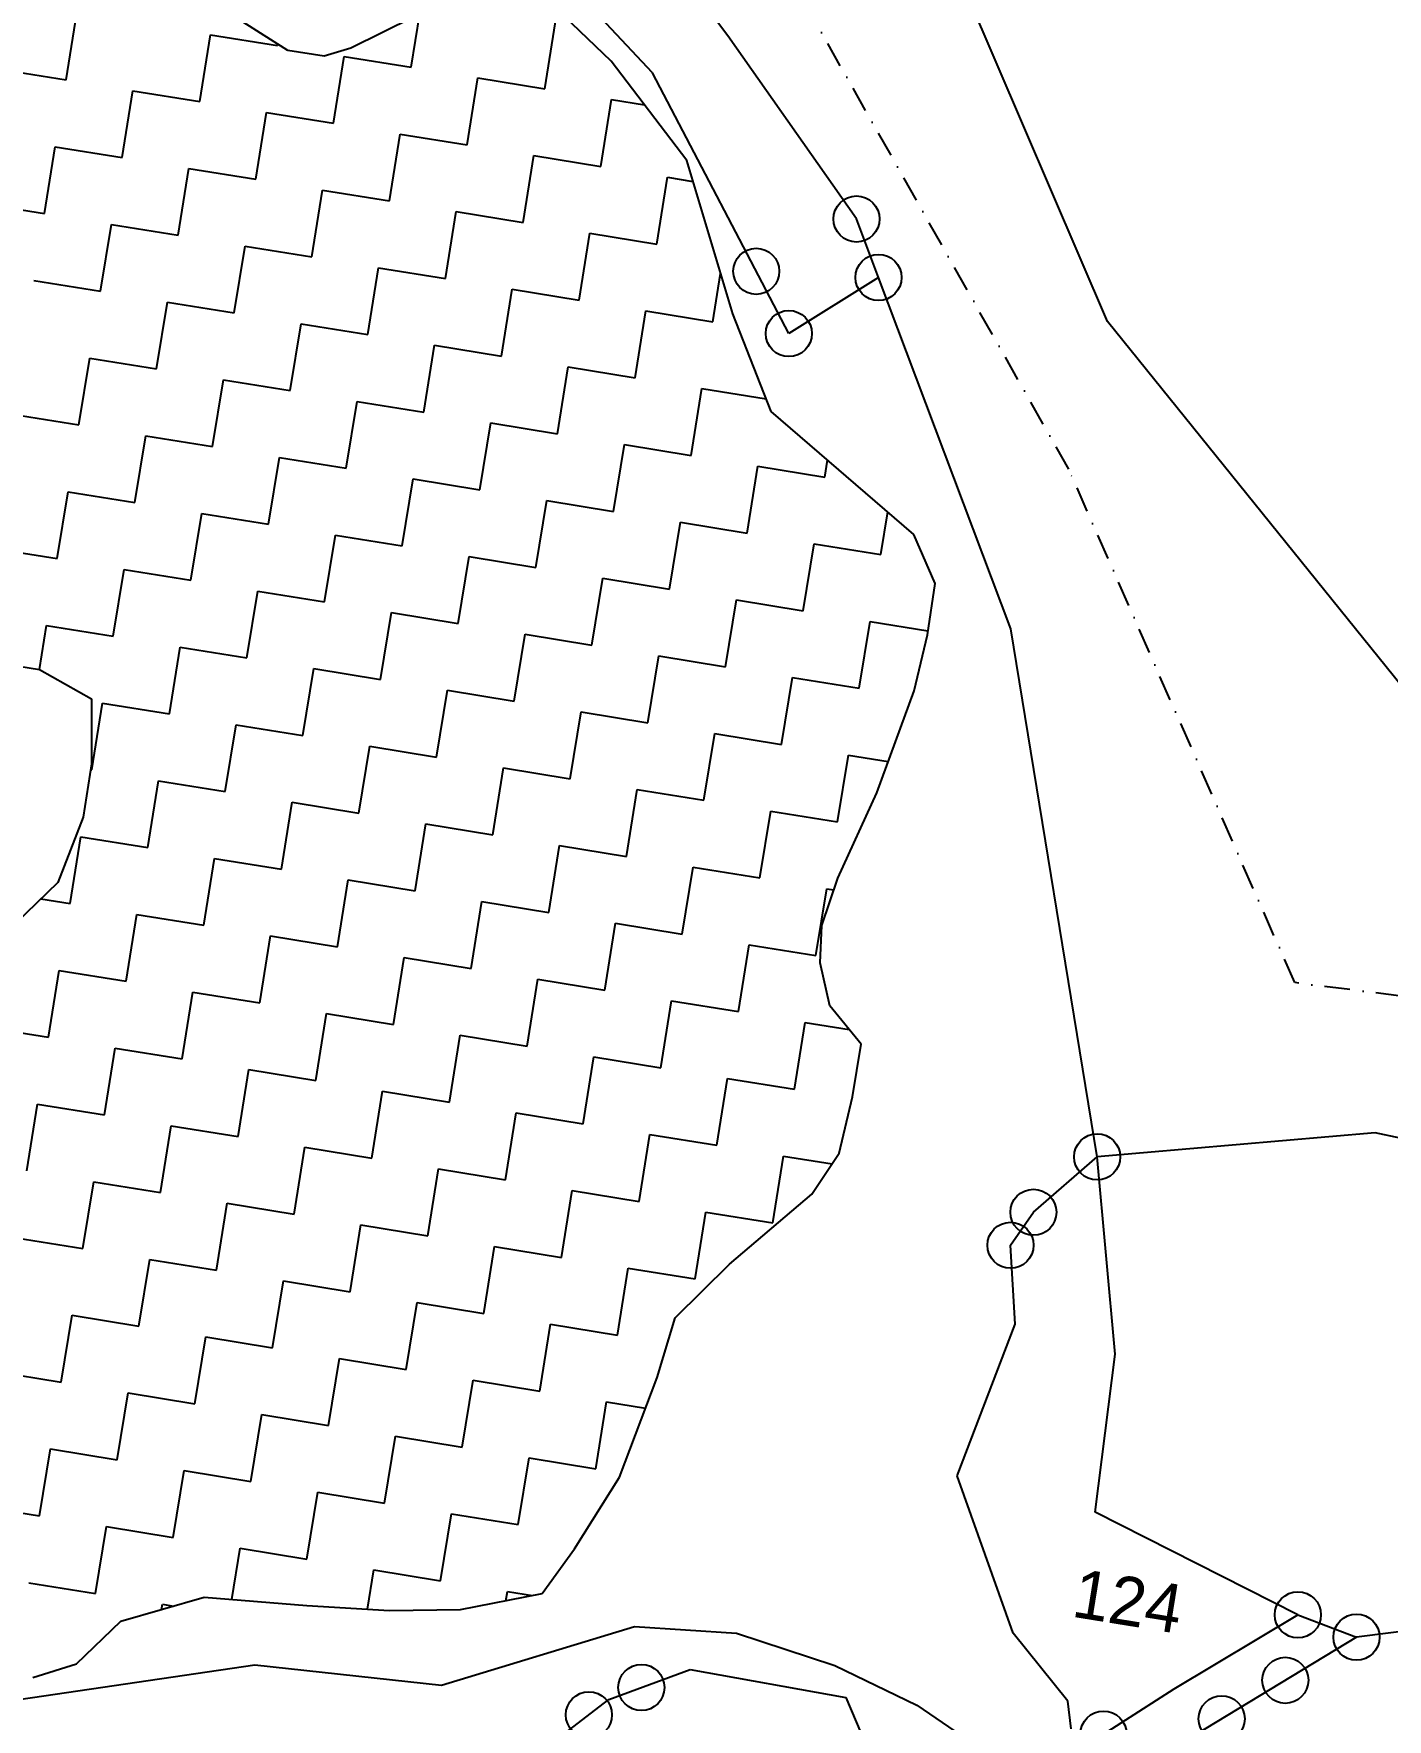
# Model space of a CAD drawing. Header units: metres. Extents: x 318079 to 324759, y 1863980 to 1868406.
# Drawn here: x 320038 to 320303.5, y 1867672.5 to 1868003 of the extents above; entities that cross this region are included whole.
import ezdxf

# ---------------------------------------------------------------- set-up
doc = ezdxf.new("R2010")
doc.units = ezdxf.units.M
doc.linetypes.add('DASHDOT', pattern=[1, 0.5, -0.25, 0, -0.25])
for name, color, linetype in [('LINE_WATER', 4, 'Continuous'), ('POLY_HATCH', 12, 'Continuous'), ('POLY_PARCEL', 6, 'Continuous'), ('POLY_WATER', 4, 'Continuous'), ('TEXT_PARCEL', 7, 'Continuous'), ('V_BOUND_STREAM_LINE', 7, 'DASHDOT')]:
    doc.layers.add(name, color=color, linetype=linetype)
doc.styles.add('TEXT_MAP', font='')
doc.styles.get('TEXT_MAP').set_extended_font_data('Kruti Dev 050')

msp = doc.modelspace()

# ---------------------------------------------------------------- linework, layer by layer
for centre in [(320199.39, 1867966.68), (320179.73, 1867956.42), (320203.71, 1867955.22), (320186.12, 1867944.21), (320246.58, 1867782.76), (320234.08, 1867771.9), (320229.58, 1867765.43), (320285.95, 1867692.96), (320297.45, 1867688.57), (320283.48, 1867680.12), (320157.2, 1867678.71), (320146.91, 1867673.35), (320271, 1867672.58), (320247.82, 1867669.57)]:
    msp.add_circle(centre, 4.52)
at = {"layer": 'LINE_WATER'}
for p, q in [((320234.08, 1867771.9), (320246.58, 1867782.76)), ((320229.58, 1867765.43), (320234.08, 1867771.9)), ((320230.53, 1867749.96), (320229.58, 1867765.43)), ((320219.14, 1867720.22), (320230.53, 1867749.96)), ((320230.12, 1867689.36), (320219.14, 1867720.22)), ((320118.02, 1867679.18), (320155.83, 1867690.68)), ((320155.83, 1867690.68), (320175.88, 1867689.39)), ((320175.88, 1867689.39), (320195.11, 1867683.02)), ((320240.82, 1867676.06), (320230.12, 1867689.36)), ((320022.2, 1867674.48), (320081.41, 1867683.14)), ((320081.41, 1867683.14), (320118.02, 1867679.18)), ((320195.11, 1867683.02), (320211.23, 1867675.22)), ((320211.23, 1867675.22), (320225.06, 1867665.79)), ((320241.5, 1867670.63), (320240.82, 1867676.06))]:
    msp.add_line(p, q, dxfattribs=at)
at = {"layer": 'POLY_HATCH'}
for p, q in [((320087.85, 1867999.75), (320072.28, 1868009.61)), ((320118.84, 1868009.42), (320100.19, 1868000.2)), ((320151.27, 1867997.65), (320142.07, 1868006.48)), ((320095.02, 1867998.59), (320087.85, 1867999.75)), ((320100.19, 1868000.2), (320095.02, 1867998.59)), ((320166.09, 1867978.12), (320151.27, 1867997.65)), ((320175.13, 1867948.1), (320166.09, 1867978.12)), ((320182.65, 1867928.94), (320175.13, 1867948.1)), ((320210.63, 1867904.83), (320182.65, 1867928.94)), ((320214.79, 1867895.18), (320210.63, 1867904.83)), ((320213.28, 1867885.16), (320214.79, 1867895.18)), ((320210.68, 1867874.16), (320213.28, 1867885.16)), ((320012.29, 1867882.7), (320039.19, 1867878.35)), ((320039.19, 1867878.35), (320049.39, 1867872.58)), ((320049.39, 1867872.58), (320049.38, 1867859.81)), ((320203.35, 1867854.13), (320210.68, 1867874.16)), ((320049.38, 1867859.81), (320047.7, 1867849.38)), ((320195.74, 1867837.41), (320203.35, 1867854.13)), ((320047.7, 1867849.38), (320042.74, 1867836.59)), ((320042.74, 1867836.59), (320034.42, 1867828.46)), ((320192.61, 1867828.13), (320195.74, 1867837.41)), ((320192.25, 1867820.84), (320192.61, 1867828.13)), ((320194.15, 1867812.38), (320192.25, 1867820.84)), ((320200.29, 1867804.86), (320194.15, 1867812.38)), ((320198.62, 1867794.52), (320200.29, 1867804.86)), ((320196.02, 1867783.52), (320198.62, 1867794.52)), ((320190.62, 1867775.42), (320196.02, 1867783.52)), ((320174.51, 1867761.71), (320190.62, 1867775.42)), ((320163.82, 1867751.2), (320174.51, 1867761.71)), ((320160.3, 1867739.53), (320163.82, 1867751.2)), ((320152.89, 1867719.95), (320160.3, 1867739.53)), ((320144.07, 1867705.88), (320152.89, 1867719.95)), ((320137.75, 1867697.11), (320144.07, 1867705.88)), ((320121.72, 1867693.99), (320137.75, 1867697.11)), ((320055.15, 1867691.7), (320071.44, 1867696.41)), ((320071.44, 1867696.41), (320091.61, 1867694.78)), ((320091.61, 1867694.78), (320107.79, 1867693.8)), ((320107.79, 1867693.8), (320121.72, 1867693.99)), ((320046.43, 1867683.32), (320055.15, 1867691.7)), ((320037.83, 1867680.64), (320046.43, 1867683.32))]:
    msp.add_line(p, q, dxfattribs=at)
at = {"layer": 'POLY_HATCH', "linetype": 'Continuous'}
for p, q in [((320044.39, 1867993.94), (320046.51, 1868007.05)), ((320044.39, 1867993.94), (320046.51, 1868007.05)), ((320112.04, 1867996.45), (320113.73, 1868006.89)), ((320112.04, 1867996.45), (320113.73, 1868006.89)), ((320138.25, 1867992.21), (320140.37, 1868005.31)), ((320138.25, 1867992.21), (320140.37, 1868005.31)), ((320070.6, 1867989.7), (320072.72, 1868002.81)), ((320070.6, 1867989.7), (320072.72, 1868002.81)), ((320072.72, 1868002.81), (320085.83, 1868000.69)), ((320072.72, 1868002.81), (320085.83, 1868000.69)), ((320085.83, 1868000.69), (320085.88, 1868001)), ((320085.83, 1868000.69), (320085.88, 1868001)), ((320096.81, 1867985.46), (320098.93, 1867998.57)), ((320096.81, 1867985.46), (320098.93, 1867998.57)), ((320098.93, 1867998.57), (320112.04, 1867996.45)), ((320098.93, 1867998.57), (320112.04, 1867996.45)), ((320031.29, 1867996.06), (320044.39, 1867993.94)), ((320031.29, 1867996.06), (320044.39, 1867993.94)), ((320123.02, 1867981.22), (320125.14, 1867994.33)), ((320123.02, 1867981.22), (320125.14, 1867994.33)), ((320125.14, 1867994.33), (320138.25, 1867992.21)), ((320125.14, 1867994.33), (320138.25, 1867992.21)), ((320055.38, 1867978.72), (320057.5, 1867991.82)), ((320055.38, 1867978.72), (320057.5, 1867991.82)), ((320057.5, 1867991.82), (320070.6, 1867989.7)), ((320057.5, 1867991.82), (320070.6, 1867989.7)), ((320081.59, 1867974.48), (320083.71, 1867987.58)), ((320081.59, 1867974.48), (320083.71, 1867987.58)), ((320083.71, 1867987.58), (320096.81, 1867985.46)), ((320083.71, 1867987.58), (320096.81, 1867985.46)), ((320149.23, 1867976.98), (320151.35, 1867990.09)), ((320149.23, 1867976.98), (320151.35, 1867990.09)), ((320151.35, 1867990.09), (320157.79, 1867989.05)), ((320151.35, 1867990.09), (320157.79, 1867989.05)), ((320107.8, 1867970.24), (320109.92, 1867983.34)), ((320107.8, 1867970.24), (320109.92, 1867983.34)), ((320109.92, 1867983.34), (320123.02, 1867981.22)), ((320109.92, 1867983.34), (320123.02, 1867981.22)), ((320040.15, 1867967.73), (320042.27, 1867980.84)), ((320040.15, 1867967.73), (320042.27, 1867980.84)), ((320042.27, 1867980.84), (320055.38, 1867978.72)), ((320042.27, 1867980.84), (320055.38, 1867978.72)), ((320134.01, 1867966), (320136.13, 1867979.1)), ((320134.01, 1867966), (320136.13, 1867979.1)), ((320136.13, 1867979.1), (320149.23, 1867976.98)), ((320136.13, 1867979.1), (320149.23, 1867976.98)), ((320066.36, 1867963.49), (320068.48, 1867976.6)), ((320066.36, 1867963.49), (320068.48, 1867976.6)), ((320068.48, 1867976.6), (320081.59, 1867974.48)), ((320068.48, 1867976.6), (320081.59, 1867974.48)), ((320160.22, 1867961.76), (320162.34, 1867974.86)), ((320160.22, 1867961.76), (320162.34, 1867974.86)), ((320162.34, 1867974.86), (320167.31, 1867974.06)), ((320162.34, 1867974.86), (320167.31, 1867974.06)), ((320092.57, 1867959.25), (320094.69, 1867972.36)), ((320092.57, 1867959.25), (320094.69, 1867972.36)), ((320094.69, 1867972.36), (320107.8, 1867970.24)), ((320094.69, 1867972.36), (320107.8, 1867970.24)), ((320027.05, 1867969.85), (320040.15, 1867967.73)), ((320027.05, 1867969.85), (320040.15, 1867967.73)), ((320118.78, 1867955.01), (320120.9, 1867968.12)), ((320118.78, 1867955.01), (320120.9, 1867968.12)), ((320120.9, 1867968.12), (320134.01, 1867966)), ((320120.9, 1867968.12), (320134.01, 1867966)), ((320051.14, 1867952.51), (320053.26, 1867965.61)), ((320051.14, 1867952.51), (320053.26, 1867965.61)), ((320053.26, 1867965.61), (320066.36, 1867963.49)), ((320053.26, 1867965.61), (320066.36, 1867963.49)), ((320077.35, 1867948.27), (320079.47, 1867961.37)), ((320077.35, 1867948.27), (320079.47, 1867961.37)), ((320079.47, 1867961.37), (320092.57, 1867959.25)), ((320079.47, 1867961.37), (320092.57, 1867959.25)), ((320144.99, 1867950.77), (320147.11, 1867963.88)), ((320144.99, 1867950.77), (320147.11, 1867963.88)), ((320147.11, 1867963.88), (320160.22, 1867961.76)), ((320147.11, 1867963.88), (320160.22, 1867961.76)), ((320038.03, 1867954.63), (320051.14, 1867952.51)), ((320038.03, 1867954.63), (320051.14, 1867952.51)), ((320103.56, 1867944.03), (320105.68, 1867957.13)), ((320103.56, 1867944.03), (320105.68, 1867957.13)), ((320105.68, 1867957.13), (320118.78, 1867955.01)), ((320105.68, 1867957.13), (320118.78, 1867955.01)), ((320171.2, 1867946.53), (320172.74, 1867956.02)), ((320171.2, 1867946.53), (320172.74, 1867956.02)), ((320129.77, 1867939.79), (320131.89, 1867952.89)), ((320129.77, 1867939.79), (320131.89, 1867952.89)), ((320131.89, 1867952.89), (320144.99, 1867950.77)), ((320131.89, 1867952.89), (320144.99, 1867950.77)), ((320062.12, 1867937.28), (320064.24, 1867950.39)), ((320062.12, 1867937.28), (320064.24, 1867950.39)), ((320064.24, 1867950.39), (320077.35, 1867948.27)), ((320064.24, 1867950.39), (320077.35, 1867948.27)), ((320155.98, 1867935.55), (320158.1, 1867948.65)), ((320155.98, 1867935.55), (320158.1, 1867948.65)), ((320158.1, 1867948.65), (320171.2, 1867946.53)), ((320158.1, 1867948.65), (320171.2, 1867946.53)), ((320088.33, 1867933.04), (320090.45, 1867946.15)), ((320088.33, 1867933.04), (320090.45, 1867946.15)), ((320090.45, 1867946.15), (320103.56, 1867944.03)), ((320090.45, 1867946.15), (320103.56, 1867944.03)), ((320114.54, 1867928.8), (320116.66, 1867941.91)), ((320114.54, 1867928.8), (320116.66, 1867941.91)), ((320116.66, 1867941.91), (320129.77, 1867939.79)), ((320116.66, 1867941.91), (320129.77, 1867939.79)), ((320046.9, 1867926.29), (320049.02, 1867939.4)), ((320046.9, 1867926.29), (320049.02, 1867939.4)), ((320049.02, 1867939.4), (320062.12, 1867937.28)), ((320049.02, 1867939.4), (320062.12, 1867937.28)), ((320073.11, 1867922.06), (320075.23, 1867935.16)), ((320073.11, 1867922.06), (320075.23, 1867935.16)), ((320075.23, 1867935.16), (320088.33, 1867933.04)), ((320075.23, 1867935.16), (320088.33, 1867933.04)), ((320140.75, 1867924.56), (320142.87, 1867937.67)), ((320140.75, 1867924.56), (320142.87, 1867937.67)), ((320142.87, 1867937.67), (320155.98, 1867935.55)), ((320142.87, 1867937.67), (320155.98, 1867935.55)), ((320166.97, 1867920.32), (320169.08, 1867933.43)), ((320166.97, 1867920.32), (320169.08, 1867933.43)), ((320169.08, 1867933.43), (320181.69, 1867931.39)), ((320169.08, 1867933.43), (320181.69, 1867931.39)), ((320033.79, 1867928.41), (320046.9, 1867926.29)), ((320033.79, 1867928.41), (320046.9, 1867926.29)), ((320099.32, 1867917.82), (320101.44, 1867930.92)), ((320099.32, 1867917.82), (320101.44, 1867930.92)), ((320101.44, 1867930.92), (320114.54, 1867928.8)), ((320101.44, 1867930.92), (320114.54, 1867928.8)), ((320125.53, 1867913.58), (320127.65, 1867926.68)), ((320125.53, 1867913.58), (320127.65, 1867926.68)), ((320127.65, 1867926.68), (320140.75, 1867924.56)), ((320127.65, 1867926.68), (320140.75, 1867924.56)), ((320057.88, 1867911.07), (320060, 1867924.18)), ((320057.88, 1867911.07), (320060, 1867924.18)), ((320060, 1867924.18), (320073.11, 1867922.06)), ((320060, 1867924.18), (320073.11, 1867922.06)), ((320151.74, 1867909.34), (320153.86, 1867922.44)), ((320151.74, 1867909.34), (320153.86, 1867922.44)), ((320153.86, 1867922.44), (320166.97, 1867920.32)), ((320153.86, 1867922.44), (320166.97, 1867920.32)), ((320084.09, 1867906.83), (320086.21, 1867919.94)), ((320084.09, 1867906.83), (320086.21, 1867919.94)), ((320086.21, 1867919.94), (320099.32, 1867917.82)), ((320086.21, 1867919.94), (320099.32, 1867917.82)), ((320177.95, 1867905.1), (320180.07, 1867918.2)), ((320177.95, 1867905.1), (320180.07, 1867918.2)), ((320180.07, 1867918.2), (320193.18, 1867916.08)), ((320180.07, 1867918.2), (320193.18, 1867916.08)), ((320193.18, 1867916.08), (320193.71, 1867919.4)), ((320193.18, 1867916.08), (320193.71, 1867919.4)), ((320110.3, 1867902.59), (320112.42, 1867915.7)), ((320110.3, 1867902.59), (320112.42, 1867915.7)), ((320112.42, 1867915.7), (320125.53, 1867913.58)), ((320112.42, 1867915.7), (320125.53, 1867913.58)), ((320042.66, 1867900.08), (320044.78, 1867913.19)), ((320042.66, 1867900.08), (320044.78, 1867913.19)), ((320044.78, 1867913.19), (320057.88, 1867911.07)), ((320044.78, 1867913.19), (320057.88, 1867911.07)), ((320068.87, 1867895.84), (320070.99, 1867908.95)), ((320068.87, 1867895.84), (320070.99, 1867908.95)), ((320070.99, 1867908.95), (320084.09, 1867906.83)), ((320070.99, 1867908.95), (320084.09, 1867906.83)), ((320136.51, 1867898.35), (320138.63, 1867911.46)), ((320136.51, 1867898.35), (320138.63, 1867911.46)), ((320138.63, 1867911.46), (320151.74, 1867909.34)), ((320138.63, 1867911.46), (320151.74, 1867909.34)), ((320204.16, 1867900.86), (320205.52, 1867909.23)), ((320204.16, 1867900.86), (320205.52, 1867909.23)), ((320162.73, 1867894.11), (320164.85, 1867907.22)), ((320162.73, 1867894.11), (320164.85, 1867907.22)), ((320164.85, 1867907.22), (320177.95, 1867905.1)), ((320164.85, 1867907.22), (320177.95, 1867905.1)), ((320029.55, 1867902.2), (320042.66, 1867900.08)), ((320029.55, 1867902.2), (320042.66, 1867900.08)), ((320095.08, 1867891.6), (320097.2, 1867904.71)), ((320095.08, 1867891.6), (320097.2, 1867904.71)), ((320097.2, 1867904.71), (320110.3, 1867902.59)), ((320097.2, 1867904.71), (320110.3, 1867902.59)), ((320188.94, 1867889.87), (320191.06, 1867902.98)), ((320188.94, 1867889.87), (320191.06, 1867902.98)), ((320191.06, 1867902.98), (320204.16, 1867900.86)), ((320191.06, 1867902.98), (320204.16, 1867900.86)), ((320121.29, 1867887.37), (320123.41, 1867900.47)), ((320121.29, 1867887.37), (320123.41, 1867900.47)), ((320123.41, 1867900.47), (320136.51, 1867898.35)), ((320123.41, 1867900.47), (320136.51, 1867898.35)), ((320053.64, 1867884.86), (320055.76, 1867897.96)), ((320053.64, 1867884.86), (320055.76, 1867897.96)), ((320055.76, 1867897.96), (320068.87, 1867895.84)), ((320055.76, 1867897.96), (320068.87, 1867895.84)), ((320147.5, 1867883.13), (320149.62, 1867896.23)), ((320147.5, 1867883.13), (320149.62, 1867896.23)), ((320149.62, 1867896.23), (320162.73, 1867894.11)), ((320149.62, 1867896.23), (320162.73, 1867894.11)), ((320079.85, 1867880.62), (320081.97, 1867893.72)), ((320079.85, 1867880.62), (320081.97, 1867893.72)), ((320081.97, 1867893.72), (320095.08, 1867891.6)), ((320081.97, 1867893.72), (320095.08, 1867891.6)), ((320173.71, 1867878.89), (320175.83, 1867891.99)), ((320173.71, 1867878.89), (320175.83, 1867891.99)), ((320175.83, 1867891.99), (320188.94, 1867889.87)), ((320175.83, 1867891.99), (320188.94, 1867889.87)), ((320106.06, 1867876.38), (320108.18, 1867889.49)), ((320106.06, 1867876.38), (320108.18, 1867889.49)), ((320108.18, 1867889.49), (320121.29, 1867887.37)), ((320108.18, 1867889.49), (320121.29, 1867887.37)), ((320039.14, 1867878.36), (320040.54, 1867886.98)), ((320039.14, 1867878.36), (320040.54, 1867886.98)), ((320040.54, 1867886.98), (320053.64, 1867884.86)), ((320040.54, 1867886.98), (320053.64, 1867884.86)), ((320132.28, 1867872.14), (320134.4, 1867885.25)), ((320132.28, 1867872.14), (320134.4, 1867885.25)), ((320134.4, 1867885.25), (320147.5, 1867883.13)), ((320134.4, 1867885.25), (320147.5, 1867883.13)), ((320199.92, 1867874.65), (320202.04, 1867887.75)), ((320199.92, 1867874.65), (320202.04, 1867887.75)), ((320202.04, 1867887.75), (320213.39, 1867885.92)), ((320202.04, 1867887.75), (320213.39, 1867885.92)), ((320064.63, 1867869.63), (320066.75, 1867882.74)), ((320064.63, 1867869.63), (320066.75, 1867882.74)), ((320066.75, 1867882.74), (320079.85, 1867880.62)), ((320066.75, 1867882.74), (320079.85, 1867880.62)), ((320090.84, 1867865.39), (320092.96, 1867878.5)), ((320090.84, 1867865.39), (320092.96, 1867878.5)), ((320092.96, 1867878.5), (320106.06, 1867876.38)), ((320092.96, 1867878.5), (320106.06, 1867876.38)), ((320158.49, 1867867.9), (320160.61, 1867881.01)), ((320158.49, 1867867.9), (320160.61, 1867881.01)), ((320160.61, 1867881.01), (320173.71, 1867878.89)), ((320160.61, 1867881.01), (320173.71, 1867878.89)), ((320184.7, 1867863.66), (320186.82, 1867876.77)), ((320184.7, 1867863.66), (320186.82, 1867876.77)), ((320186.82, 1867876.77), (320199.92, 1867874.65)), ((320186.82, 1867876.77), (320199.92, 1867874.65)), ((320117.05, 1867861.15), (320119.17, 1867874.26)), ((320117.05, 1867861.15), (320119.17, 1867874.26)), ((320119.17, 1867874.26), (320132.28, 1867872.14)), ((320119.17, 1867874.26), (320132.28, 1867872.14)), ((320049.4, 1867858.65), (320051.52, 1867871.75)), ((320049.4, 1867858.65), (320051.52, 1867871.75)), ((320051.52, 1867871.75), (320064.63, 1867869.63)), ((320051.52, 1867871.75), (320064.63, 1867869.63)), ((320143.26, 1867856.92), (320145.38, 1867870.02)), ((320143.26, 1867856.92), (320145.38, 1867870.02)), ((320145.38, 1867870.02), (320158.49, 1867867.9)), ((320145.38, 1867870.02), (320158.49, 1867867.9)), ((320075.61, 1867854.41), (320077.73, 1867867.51)), ((320075.61, 1867854.41), (320077.73, 1867867.51)), ((320077.73, 1867867.51), (320090.84, 1867865.39)), ((320077.73, 1867867.51), (320090.84, 1867865.39)), ((320169.47, 1867852.68), (320171.59, 1867865.78)), ((320169.47, 1867852.68), (320171.59, 1867865.78)), ((320171.59, 1867865.78), (320184.7, 1867863.66)), ((320171.59, 1867865.78), (320184.7, 1867863.66)), ((320101.82, 1867850.17), (320103.94, 1867863.27)), ((320101.82, 1867850.17), (320103.94, 1867863.27)), ((320103.94, 1867863.27), (320117.05, 1867861.15)), ((320103.94, 1867863.27), (320117.05, 1867861.15)), ((320049.2, 1867858.68), (320049.4, 1867858.65)), ((320049.2, 1867858.68), (320049.4, 1867858.65)), ((320128.04, 1867845.93), (320130.16, 1867859.03)), ((320128.04, 1867845.93), (320130.16, 1867859.03)), ((320130.16, 1867859.03), (320143.26, 1867856.92)), ((320130.16, 1867859.03), (320143.26, 1867856.92)), ((320195.68, 1867848.44), (320197.8, 1867861.54)), ((320195.68, 1867848.44), (320197.8, 1867861.54)), ((320197.8, 1867861.54), (320205.6, 1867860.28)), ((320197.8, 1867861.54), (320205.6, 1867860.28)), ((320060.39, 1867843.42), (320062.51, 1867856.53)), ((320060.39, 1867843.42), (320062.51, 1867856.53)), ((320062.51, 1867856.53), (320075.61, 1867854.41)), ((320062.51, 1867856.53), (320075.61, 1867854.41)), ((320086.6, 1867839.18), (320088.72, 1867852.29)), ((320086.6, 1867839.18), (320088.72, 1867852.29)), ((320088.72, 1867852.29), (320101.82, 1867850.17)), ((320088.72, 1867852.29), (320101.82, 1867850.17)), ((320154.25, 1867841.69), (320156.37, 1867854.8)), ((320154.25, 1867841.69), (320156.37, 1867854.8)), ((320156.37, 1867854.8), (320169.47, 1867852.68)), ((320156.37, 1867854.8), (320169.47, 1867852.68)), ((320180.46, 1867837.45), (320182.58, 1867850.56)), ((320180.46, 1867837.45), (320182.58, 1867850.56)), ((320182.58, 1867850.56), (320195.68, 1867848.44)), ((320182.58, 1867850.56), (320195.68, 1867848.44)), ((320045.16, 1867832.44), (320047.28, 1867845.54)), ((320045.16, 1867832.44), (320047.28, 1867845.54)), ((320047.28, 1867845.54), (320060.39, 1867843.42)), ((320047.28, 1867845.54), (320060.39, 1867843.42)), ((320112.81, 1867834.94), (320114.93, 1867848.05)), ((320112.81, 1867834.94), (320114.93, 1867848.05)), ((320114.93, 1867848.05), (320128.04, 1867845.93)), ((320114.93, 1867848.05), (320128.04, 1867845.93)), ((320139.02, 1867830.7), (320141.14, 1867843.81)), ((320139.02, 1867830.7), (320141.14, 1867843.81)), ((320141.14, 1867843.81), (320154.25, 1867841.69)), ((320141.14, 1867843.81), (320154.25, 1867841.69)), ((320071.37, 1867828.2), (320073.49, 1867841.3)), ((320071.37, 1867828.2), (320073.49, 1867841.3)), ((320073.49, 1867841.3), (320086.6, 1867839.18)), ((320073.49, 1867841.3), (320086.6, 1867839.18)), ((320165.23, 1867826.46), (320167.35, 1867839.57)), ((320165.23, 1867826.46), (320167.35, 1867839.57)), ((320167.35, 1867839.57), (320180.46, 1867837.45)), ((320167.35, 1867839.57), (320180.46, 1867837.45)), ((320097.59, 1867823.96), (320099.71, 1867837.06)), ((320097.59, 1867823.96), (320099.71, 1867837.06)), ((320099.71, 1867837.06), (320112.81, 1867834.94)), ((320099.71, 1867837.06), (320112.81, 1867834.94)), ((320039.44, 1867833.36), (320045.16, 1867832.44)), ((320039.44, 1867833.36), (320045.16, 1867832.44)), ((320123.8, 1867819.72), (320125.92, 1867832.82)), ((320123.8, 1867819.72), (320125.92, 1867832.82)), ((320125.92, 1867832.82), (320139.02, 1867830.7)), ((320125.92, 1867832.82), (320139.02, 1867830.7)), ((320191.44, 1867822.23), (320193.56, 1867835.33)), ((320191.44, 1867822.23), (320193.56, 1867835.33)), ((320193.56, 1867835.33), (320194.97, 1867835.1)), ((320193.56, 1867835.33), (320194.97, 1867835.1)), ((320056.15, 1867817.21), (320058.27, 1867830.32)), ((320056.15, 1867817.21), (320058.27, 1867830.32)), ((320058.27, 1867830.32), (320071.37, 1867828.2)), ((320058.27, 1867830.32), (320071.37, 1867828.2)), ((320082.36, 1867812.97), (320084.48, 1867826.08)), ((320082.36, 1867812.97), (320084.48, 1867826.08)), ((320084.48, 1867826.08), (320097.59, 1867823.96)), ((320084.48, 1867826.08), (320097.59, 1867823.96)), ((320150.01, 1867815.48), (320152.13, 1867828.58)), ((320150.01, 1867815.48), (320152.13, 1867828.58)), ((320152.13, 1867828.58), (320165.23, 1867826.46)), ((320152.13, 1867828.58), (320165.23, 1867826.46)), ((320176.22, 1867811.24), (320178.34, 1867824.34)), ((320176.22, 1867811.24), (320178.34, 1867824.34)), ((320178.34, 1867824.34), (320191.44, 1867822.23)), ((320178.34, 1867824.34), (320191.44, 1867822.23)), ((320040.92, 1867806.23), (320043.04, 1867819.33)), ((320040.92, 1867806.23), (320043.04, 1867819.33)), ((320043.04, 1867819.33), (320056.15, 1867817.21)), ((320043.04, 1867819.33), (320056.15, 1867817.21)), ((320108.57, 1867808.73), (320110.69, 1867821.84)), ((320108.57, 1867808.73), (320110.69, 1867821.84)), ((320110.69, 1867821.84), (320123.8, 1867819.72)), ((320110.69, 1867821.84), (320123.8, 1867819.72)), ((320134.78, 1867804.49), (320136.9, 1867817.6)), ((320134.78, 1867804.49), (320136.9, 1867817.6)), ((320136.9, 1867817.6), (320150.01, 1867815.48)), ((320136.9, 1867817.6), (320150.01, 1867815.48)), ((320067.14, 1867801.99), (320069.25, 1867815.09)), ((320067.14, 1867801.99), (320069.25, 1867815.09)), ((320069.25, 1867815.09), (320082.36, 1867812.97)), ((320069.25, 1867815.09), (320082.36, 1867812.97)), ((320160.99, 1867800.25), (320163.11, 1867813.36)), ((320160.99, 1867800.25), (320163.11, 1867813.36)), ((320163.11, 1867813.36), (320176.22, 1867811.24)), ((320163.11, 1867813.36), (320176.22, 1867811.24)), ((320093.35, 1867797.75), (320095.47, 1867810.85)), ((320093.35, 1867797.75), (320095.47, 1867810.85)), ((320095.47, 1867810.85), (320108.57, 1867808.73)), ((320095.47, 1867810.85), (320108.57, 1867808.73)), ((320187.2, 1867796.01), (320189.32, 1867809.12)), ((320187.2, 1867796.01), (320189.32, 1867809.12)), ((320189.32, 1867809.12), (320197.95, 1867807.72)), ((320189.32, 1867809.12), (320197.95, 1867807.72)), ((320027.82, 1867808.35), (320040.92, 1867806.23)), ((320027.82, 1867808.35), (320040.92, 1867806.23)), ((320119.56, 1867793.51), (320121.68, 1867806.61)), ((320119.56, 1867793.51), (320121.68, 1867806.61)), ((320121.68, 1867806.61), (320134.78, 1867804.49)), ((320121.68, 1867806.61), (320134.78, 1867804.49)), ((320051.91, 1867791), (320054.03, 1867804.11)), ((320051.91, 1867791), (320054.03, 1867804.11)), ((320054.03, 1867804.11), (320067.14, 1867801.99)), ((320054.03, 1867804.11), (320067.14, 1867801.99)), ((320078.12, 1867786.76), (320080.24, 1867799.87)), ((320078.12, 1867786.76), (320080.24, 1867799.87)), ((320080.24, 1867799.87), (320093.35, 1867797.75)), ((320080.24, 1867799.87), (320093.35, 1867797.75)), ((320145.77, 1867789.27), (320147.89, 1867802.37)), ((320145.77, 1867789.27), (320147.89, 1867802.37)), ((320147.89, 1867802.37), (320160.99, 1867800.25)), ((320147.89, 1867802.37), (320160.99, 1867800.25)), ((320171.98, 1867785.03), (320174.1, 1867798.13)), ((320171.98, 1867785.03), (320174.1, 1867798.13)), ((320174.1, 1867798.13), (320187.2, 1867796.01)), ((320174.1, 1867798.13), (320187.2, 1867796.01)), ((320036.68, 1867780.02), (320038.8, 1867793.12)), ((320036.68, 1867780.02), (320038.8, 1867793.12)), ((320038.8, 1867793.12), (320051.91, 1867791)), ((320038.8, 1867793.12), (320051.91, 1867791)), ((320104.33, 1867782.52), (320106.45, 1867795.63)), ((320104.33, 1867782.52), (320106.45, 1867795.63)), ((320106.45, 1867795.63), (320119.56, 1867793.51)), ((320106.45, 1867795.63), (320119.56, 1867793.51)), ((320130.54, 1867778.28), (320132.66, 1867791.39)), ((320130.54, 1867778.28), (320132.66, 1867791.39)), ((320132.66, 1867791.39), (320145.77, 1867789.27)), ((320132.66, 1867791.39), (320145.77, 1867789.27)), ((320062.9, 1867775.78), (320065.02, 1867788.88)), ((320062.9, 1867775.78), (320065.02, 1867788.88)), ((320065.02, 1867788.88), (320078.12, 1867786.76)), ((320065.02, 1867788.88), (320078.12, 1867786.76)), ((320156.75, 1867774.04), (320158.87, 1867787.15)), ((320156.75, 1867774.04), (320158.87, 1867787.15)), ((320158.87, 1867787.15), (320171.98, 1867785.03)), ((320158.87, 1867787.15), (320171.98, 1867785.03)), ((320089.11, 1867771.54), (320091.23, 1867784.64)), ((320089.11, 1867771.54), (320091.23, 1867784.64)), ((320091.23, 1867784.64), (320104.33, 1867782.52)), ((320091.23, 1867784.64), (320104.33, 1867782.52)), ((320182.96, 1867769.8), (320185.08, 1867782.91)), ((320182.96, 1867769.8), (320185.08, 1867782.91)), ((320185.08, 1867782.91), (320194.59, 1867781.37)), ((320185.08, 1867782.91), (320194.59, 1867781.37)), ((320115.32, 1867767.3), (320117.44, 1867780.4)), ((320115.32, 1867767.3), (320117.44, 1867780.4)), ((320117.44, 1867780.4), (320130.54, 1867778.28)), ((320117.44, 1867780.4), (320130.54, 1867778.28)), ((320047.67, 1867764.79), (320049.79, 1867777.9)), ((320047.67, 1867764.79), (320049.79, 1867777.9)), ((320049.79, 1867777.9), (320062.9, 1867775.78)), ((320049.79, 1867777.9), (320062.9, 1867775.78)), ((320141.53, 1867763.06), (320143.65, 1867776.16)), ((320141.53, 1867763.06), (320143.65, 1867776.16)), ((320143.65, 1867776.16), (320156.75, 1867774.04)), ((320143.65, 1867776.16), (320156.75, 1867774.04)), ((320073.88, 1867760.55), (320076, 1867773.66)), ((320073.88, 1867760.55), (320076, 1867773.66)), ((320076, 1867773.66), (320089.11, 1867771.54)), ((320076, 1867773.66), (320089.11, 1867771.54)), ((320100.09, 1867756.31), (320102.21, 1867769.42)), ((320100.09, 1867756.31), (320102.21, 1867769.42)), ((320102.21, 1867769.42), (320115.32, 1867767.3)), ((320102.21, 1867769.42), (320115.32, 1867767.3)), ((320167.74, 1867758.82), (320169.86, 1867771.92)), ((320167.74, 1867758.82), (320169.86, 1867771.92)), ((320169.86, 1867771.92), (320182.96, 1867769.8)), ((320169.86, 1867771.92), (320182.96, 1867769.8)), ((320034.56, 1867766.91), (320047.67, 1867764.79)), ((320034.56, 1867766.91), (320047.67, 1867764.79)), ((320126.3, 1867752.07), (320128.42, 1867765.18)), ((320126.3, 1867752.07), (320128.42, 1867765.18)), ((320128.42, 1867765.18), (320141.53, 1867763.06)), ((320128.42, 1867765.18), (320141.53, 1867763.06)), ((320058.66, 1867749.57), (320060.78, 1867762.67)), ((320058.66, 1867749.57), (320060.78, 1867762.67)), ((320060.78, 1867762.67), (320073.88, 1867760.55)), ((320060.78, 1867762.67), (320073.88, 1867760.55)), ((320152.51, 1867747.83), (320154.63, 1867760.94)), ((320152.51, 1867747.83), (320154.63, 1867760.94)), ((320154.63, 1867760.94), (320167.74, 1867758.82)), ((320154.63, 1867760.94), (320167.74, 1867758.82)), ((320084.87, 1867745.33), (320086.99, 1867758.43)), ((320084.87, 1867745.33), (320086.99, 1867758.43)), ((320086.99, 1867758.43), (320100.09, 1867756.31)), ((320086.99, 1867758.43), (320100.09, 1867756.31)), ((320111.08, 1867741.09), (320113.2, 1867754.19)), ((320111.08, 1867741.09), (320113.2, 1867754.19)), ((320113.2, 1867754.19), (320126.3, 1867752.07)), ((320113.2, 1867754.19), (320126.3, 1867752.07)), ((320043.43, 1867738.58), (320045.55, 1867751.69)), ((320043.43, 1867738.58), (320045.55, 1867751.69)), ((320045.55, 1867751.69), (320058.66, 1867749.57)), ((320045.55, 1867751.69), (320058.66, 1867749.57)), ((320137.29, 1867736.85), (320139.41, 1867749.95)), ((320137.29, 1867736.85), (320139.41, 1867749.95)), ((320139.41, 1867749.95), (320152.51, 1867747.83)), ((320139.41, 1867749.95), (320152.51, 1867747.83)), ((320069.64, 1867734.34), (320071.76, 1867747.45)), ((320069.64, 1867734.34), (320071.76, 1867747.45)), ((320071.76, 1867747.45), (320084.87, 1867745.33)), ((320071.76, 1867747.45), (320084.87, 1867745.33)), ((320095.85, 1867730.1), (320097.97, 1867743.21)), ((320095.85, 1867730.1), (320097.97, 1867743.21)), ((320097.97, 1867743.21), (320111.08, 1867741.09)), ((320097.97, 1867743.21), (320111.08, 1867741.09)), ((320030.33, 1867740.7), (320043.43, 1867738.58)), ((320030.33, 1867740.7), (320043.43, 1867738.58)), ((320054.42, 1867723.36), (320056.54, 1867736.46)), ((320054.42, 1867723.36), (320056.54, 1867736.46)), ((320056.54, 1867736.46), (320069.64, 1867734.34)), ((320056.54, 1867736.46), (320069.64, 1867734.34)), ((320122.06, 1867725.86), (320124.18, 1867738.97)), ((320122.06, 1867725.86), (320124.18, 1867738.97)), ((320124.18, 1867738.97), (320137.29, 1867736.85)), ((320124.18, 1867738.97), (320137.29, 1867736.85)), ((320148.27, 1867721.62), (320150.39, 1867734.73)), ((320148.27, 1867721.62), (320150.39, 1867734.73)), ((320150.39, 1867734.73), (320158.01, 1867733.5)), ((320150.39, 1867734.73), (320158.01, 1867733.5)), ((320080.63, 1867719.12), (320082.75, 1867732.22)), ((320080.63, 1867719.12), (320082.75, 1867732.22)), ((320082.75, 1867732.22), (320095.85, 1867730.1)), ((320082.75, 1867732.22), (320095.85, 1867730.1)), ((320106.84, 1867714.88), (320108.96, 1867727.98)), ((320106.84, 1867714.88), (320108.96, 1867727.98)), ((320108.96, 1867727.98), (320122.06, 1867725.86)), ((320108.96, 1867727.98), (320122.06, 1867725.86)), ((320039.19, 1867712.37), (320041.31, 1867725.48)), ((320039.19, 1867712.37), (320041.31, 1867725.48)), ((320041.31, 1867725.48), (320054.42, 1867723.36)), ((320041.31, 1867725.48), (320054.42, 1867723.36)), ((320133.05, 1867710.64), (320135.17, 1867723.74)), ((320133.05, 1867710.64), (320135.17, 1867723.74)), ((320135.17, 1867723.74), (320148.27, 1867721.62)), ((320135.17, 1867723.74), (320148.27, 1867721.62)), ((320065.4, 1867708.13), (320067.52, 1867721.24)), ((320065.4, 1867708.13), (320067.52, 1867721.24)), ((320067.52, 1867721.24), (320080.63, 1867719.12)), ((320067.52, 1867721.24), (320080.63, 1867719.12)), ((320091.61, 1867703.89), (320093.73, 1867717)), ((320091.61, 1867703.89), (320093.73, 1867717)), ((320093.73, 1867717), (320106.84, 1867714.88)), ((320093.73, 1867717), (320106.84, 1867714.88)), ((320026.09, 1867714.49), (320039.19, 1867712.37)), ((320026.09, 1867714.49), (320039.19, 1867712.37)), ((320050.18, 1867697.15), (320052.3, 1867710.25)), ((320050.18, 1867697.15), (320052.3, 1867710.25)), ((320052.3, 1867710.25), (320065.4, 1867708.13)), ((320052.3, 1867710.25), (320065.4, 1867708.13)), ((320117.82, 1867699.65), (320119.94, 1867712.76)), ((320117.82, 1867699.65), (320119.94, 1867712.76)), ((320119.94, 1867712.76), (320133.05, 1867710.64)), ((320119.94, 1867712.76), (320133.05, 1867710.64)), ((320076.88, 1867695.97), (320078.51, 1867706.01)), ((320076.88, 1867695.97), (320078.51, 1867706.01)), ((320078.51, 1867706.01), (320091.61, 1867703.89)), ((320078.51, 1867706.01), (320091.61, 1867703.89)), ((320103.47, 1867694.06), (320104.72, 1867701.77)), ((320103.47, 1867694.06), (320104.72, 1867701.77)), ((320104.72, 1867701.77), (320117.82, 1867699.65)), ((320104.72, 1867701.77), (320117.82, 1867699.65)), ((320037.07, 1867699.26), (320050.18, 1867697.15)), ((320037.07, 1867699.26), (320050.18, 1867697.15)), ((320130.64, 1867695.72), (320130.93, 1867697.53)), ((320130.64, 1867695.72), (320130.93, 1867697.53)), ((320130.93, 1867697.53), (320135.84, 1867696.74)), ((320130.93, 1867697.53), (320135.84, 1867696.74)), ((320063.12, 1867694.01), (320063.28, 1867695.03)), ((320063.12, 1867694.01), (320063.28, 1867695.03)), ((320063.28, 1867695.03), (320065.43, 1867694.68)), ((320063.28, 1867695.03), (320065.43, 1867694.68))]:
    msp.add_line(p, q, dxfattribs=at)
at = {"layer": 'POLY_PARCEL'}
for p, q in [((320159.37, 1867995.31), (320130.18, 1868026.5)), ((320186.12, 1867944.21), (320159.37, 1867995.31)), ((320203.71, 1867955.22), (320186.12, 1867944.21)), ((320250.14, 1867744.06), (320246.58, 1867782.76)), ((320246.19, 1867713.09), (320250.14, 1867744.06)), ((320285.95, 1867692.96), (320246.19, 1867713.09)), ((320389.58, 1867700.1), (320297.45, 1867688.57)), ((320261.7, 1867678.44), (320285.95, 1867692.96)), ((320285.95, 1867692.96), (320297.45, 1867688.57)), ((320297.45, 1867688.57), (320263.55, 1867668.08)), ((320150.79, 1867676.36), (320166.78, 1867682.21)), ((320166.78, 1867682.21), (320197.3, 1867676.74)), ((320247.82, 1867669.57), (320261.7, 1867678.44)), ((320142.94, 1867670.26), (320150.79, 1867676.36)), ((320197.3, 1867676.74), (320202.84, 1867663.73))]:
    msp.add_line(p, q, dxfattribs=at)
at = {"layer": 'POLY_WATER'}
for p, q in [((320174.17, 1868002.61), (320138.53, 1868049.83)), ((320248.59, 1867946.61), (320211.01, 1868034.16)), ((320199.39, 1867966.68), (320174.17, 1868002.61)), ((320203.71, 1867955.22), (320199.39, 1867966.68)), ((320229.67, 1867886.29), (320203.71, 1867955.22)), ((320337.01, 1867837), (320248.59, 1867946.61)), ((320246.58, 1867782.76), (320229.67, 1867886.29)), ((320301.11, 1867787.47), (320246.58, 1867782.76)), ((320390.24, 1867768.25), (320301.11, 1867787.47))]:
    msp.add_line(p, q, dxfattribs=at)
at = {"layer": 'V_BOUND_STREAM_LINE', "ltscale": 10}
for p, q in [((320241, 1867917.65), (320163.97, 1868053.64)), ((320285.33, 1867816.93), (320241, 1867917.65)), ((320456.47, 1867795.25), (320285.33, 1867816.93))]:
    msp.add_line(p, q, dxfattribs=at)

# ---------------------------------------------------------------- texts
at = {"layer": 'TEXT_PARCEL', "style": 'TEXT_MAP'}
msp.add_text('124', height=9.558, rotation=350.8118, dxfattribs=at).set_placement((320241.34, 1867692.64))

doc.saveas('drawing.dxf')
